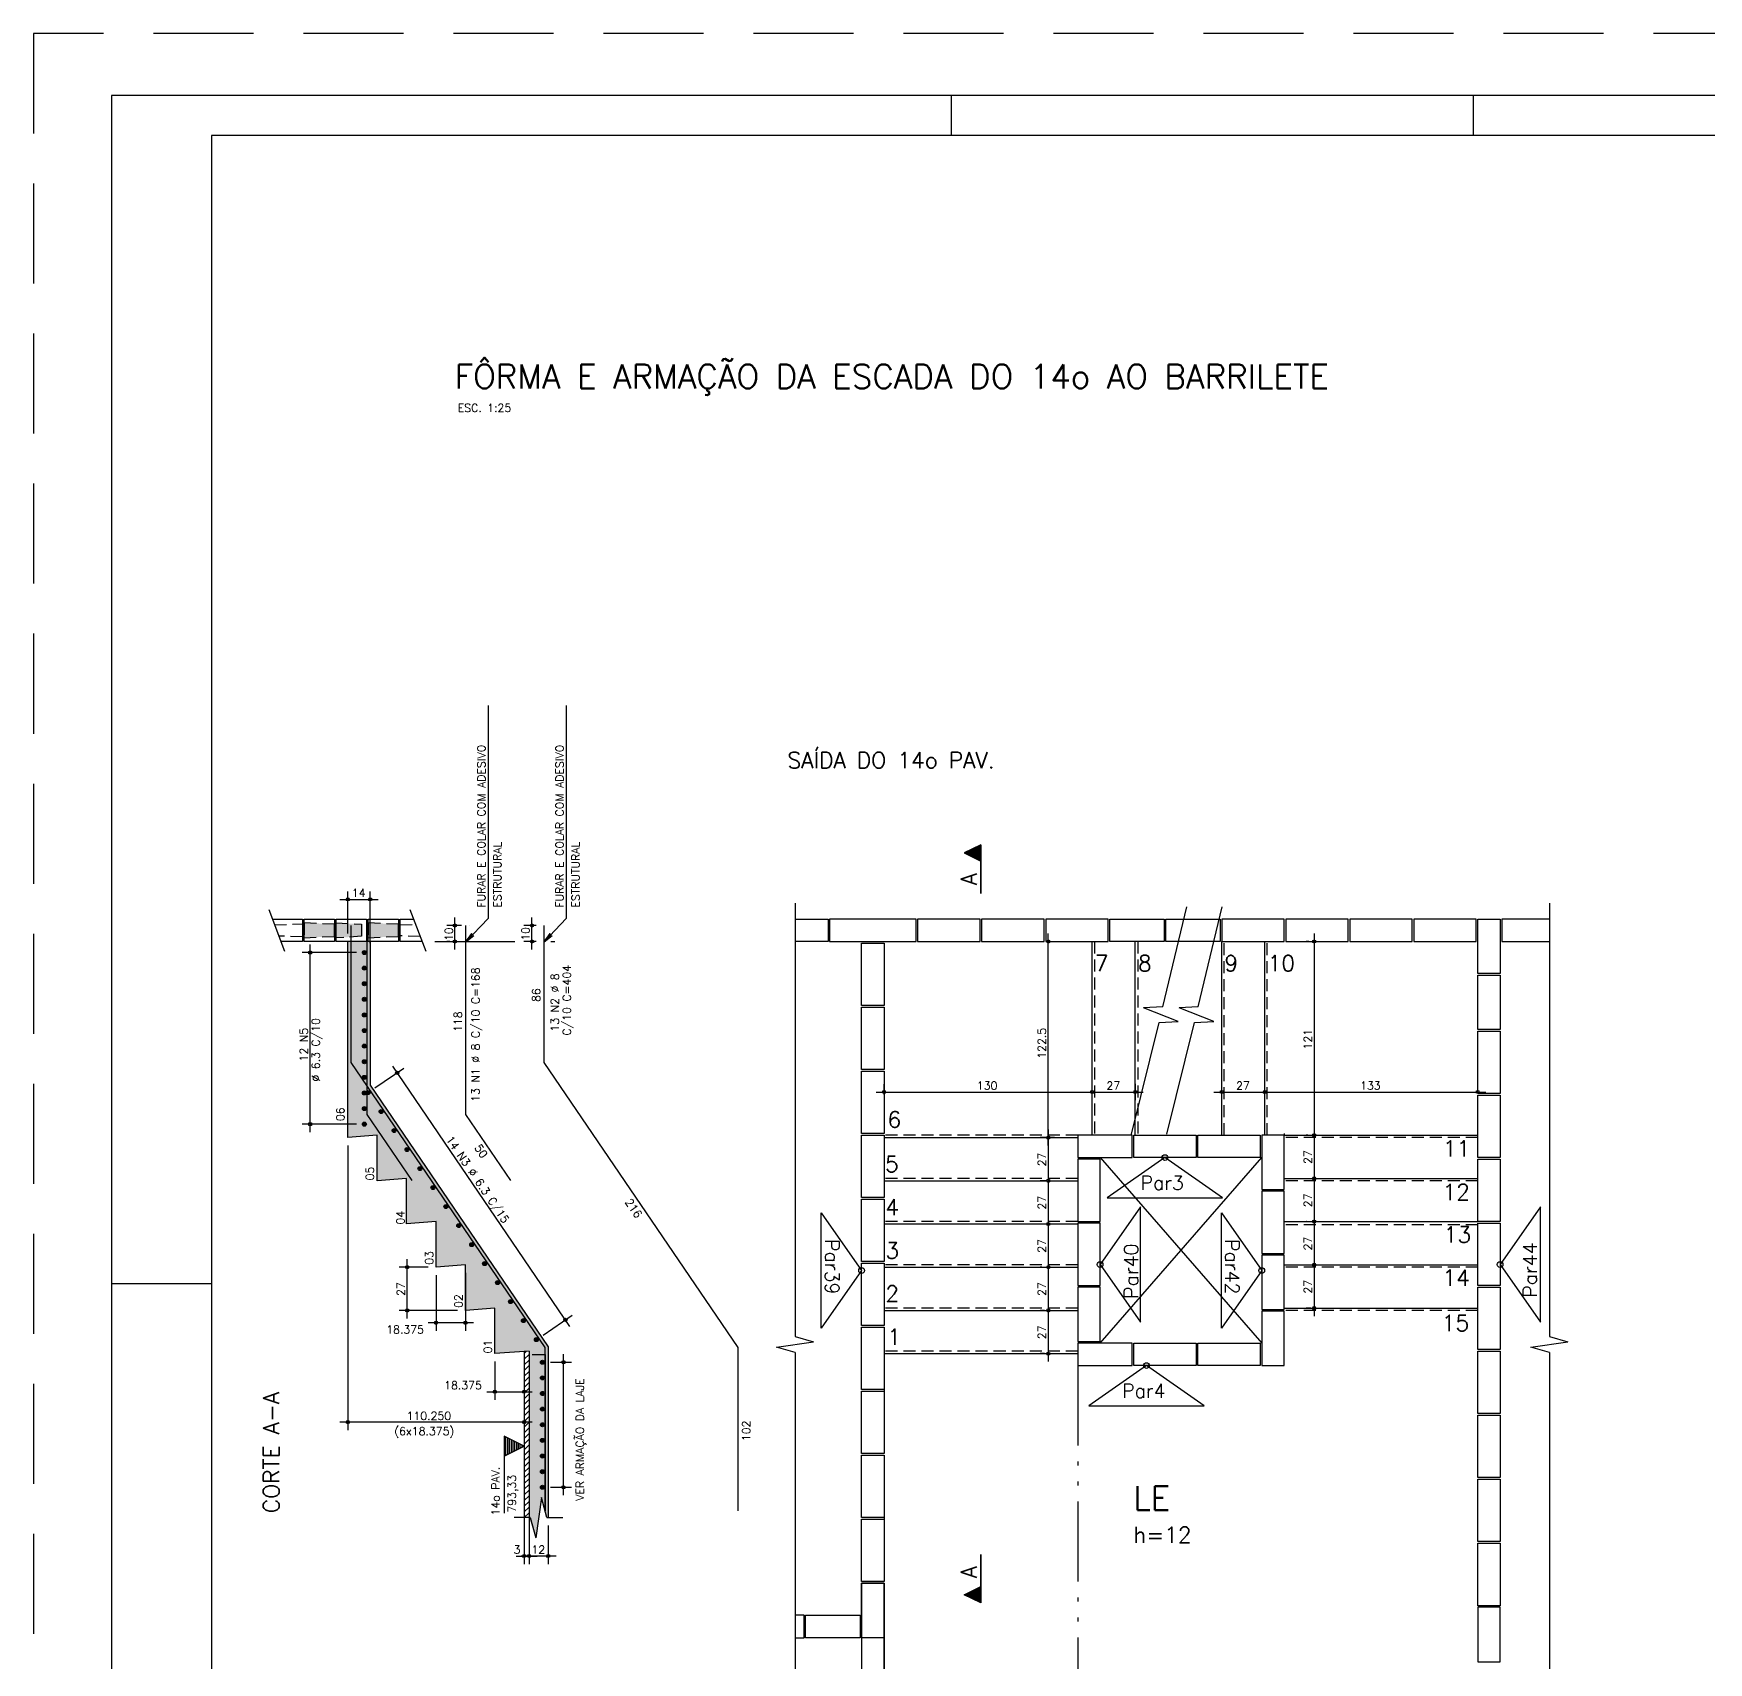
# Model space of a CAD drawing. Extents: x -2.3 to 85.7, y -1.5 to 60.9.
# Drawn here: x -2.3 to 39.58, y 20.23 to 60.95 of the extents above; entities that cross this region are included whole.
import ezdxf

# ---------------------------------------------------------------- set-up
doc = ezdxf.new("R2010")
doc.units = 0
doc.header["$MEASUREMENT"] = 0
for name, pattern in [('ESTILO_TQS_0001', [0.45, 0.3, -0.15]), ('ESTILO_TQS_0004', [3.3, 2, -0.4, 0.05, -0.4, 0.05, -0.4]), ('HIDDEN', [0.375, 0.25, -0.125])]:
    doc.linetypes.add(name, pattern=pattern)
doc.layers.get('0').update_dxf_attribs({"linetype": 'CONTINUOUS'})
doc.layers.get('Defpoints').update_dxf_attribs({"linetype": 'CONTINUOUS'})
for name, color, linetype in [('ARQ_FOLHA', 7, 'CONTINUOUS'), ('PENA_01', 1, 'CONTINUOUS'), ('PENA_02', 2, 'CONTINUOUS'), ('PENA_03', 3, 'CONTINUOUS'), ('PENA_04', 4, 'CONTINUOUS'), ('PENA_05', 5, 'CONTINUOUS'), ('PENA_06', 6, 'CONTINUOUS'), ('PENA_10', 253, 'CONTINUOUS'), ('PENA_11', 252, 'CONTINUOUS')]:
    doc.layers.add(name, color=color, linetype=linetype)
doc.styles.get("Standard").update_dxf_attribs({"font": 'ROMANS.SHX'})

# ---------------------------------------------------------------- blocks, each defined once
blk = doc.blocks.new('FOLHA A1 - 841 X 594')
at = {"layer": 'ARQ_FOLHA', "color": 1}
for p, q in [((-631, 584), (-631, 594)), ((-500.5, 584), (-500.5, 594)), ((-816, 297), (-841, 297))]:
    blk.add_line(p, q, dxfattribs=at)
for points in [[(-841, 0), (0, 0), (0, 594), (-841, 594)], [(-816, 10), (-10, 10), (-10, 584), (-816, 584)]]:
    blk.add_lwpolyline(points, close=True, dxfattribs=at)
at = {"layer": 'Defpoints', "color": 8, "linetype": 'HIDDEN', "ltscale": 100}
blk.add_lwpolyline([(-860.5, 609.5), (-860.5, -15.5), (19.5, -15.5), (19.5, 609.5)], close=True, dxfattribs=at)
blk = doc.blocks.new('*U24')
blk.add_blockref('FOLHA A1 - 841 X 594', (0, 0))

msp = doc.modelspace()

# ---------------------------------------------------------------- linework, layer by layer
at = {"layer": 'PENA_01', "linetype": 'Continuous'}
for p, q in [((5.561, 38.455), (5.561, 39.509)), ((6.121, 38.217), (6.121, 39.509)), ((5.361, 39.309), (6.321, 39.309)), ((8.403, 38.655), (8.039, 38.655)), ((8.239, 38.055), (8.239, 38.855)), ((10.271, 38.655), (9.964, 38.655)), ((10.164, 38.055), (10.164, 38.855)), ((16.741, 38.815), (17.566, 38.815)), ((17.566, 38.815), (17.566, 38.255)), ((35.597, 38.815), (34.406, 38.815)), ((34.406, 38.815), (34.406, 38.255)), ((4.62, 33.49), (4.62, 38.18)), ((8.109, 38.255), (8.039, 38.255)), ((10.271, 38.255), (9.964, 38.255)), ((17.566, 38.255), (16.741, 38.255)), ((23.071, 33.155), (23.071, 38.455)), ((23.206, 38.255), (23.271, 38.255)), ((29.586, 38.255), (29.518, 38.255)), ((29.718, 38.455), (29.718, 33.215)), ((34.406, 38.255), (35.597, 38.255)), ((5.776, 37.98), (4.42, 37.98)), ((6.237, 34.594), (6.964, 35.088)), ((11.114, 28.634), (6.686, 35.141)), ((18.766, 34.493), (24.366, 34.493)), ((18.966, 34.435), (18.966, 34.693)), ((23.966, 34.493), (25.446, 34.493)), ((24.166, 34.384), (24.166, 34.693)), ((24.166, 34.384), (24.166, 34.693)), ((25.246, 34.699), (25.246, 34.293)), ((27.206, 34.493), (28.686, 34.493)), ((27.406, 34.277), (27.406, 34.693)), ((28.286, 34.493), (34.006, 34.493)), ((28.486, 34.537), (28.486, 34.693)), ((28.486, 34.3), (28.486, 34.693)), ((33.806, 34.615), (33.806, 34.693)), ((5.776, 33.69), (4.42, 33.69)), ((23.071, 33.555), (23.071, 32.075)), ((29.718, 33.615), (29.718, 32.135)), ((5.561, 33.155), (5.561, 26.044)), ((23.223, 33.355), (22.871, 33.355)), ((23.023, 33.355), (22.871, 33.355)), ((28.966, 33.455), (28.966, 33.415)), ((29.556, 33.415), (29.518, 33.415)), ((29.556, 33.415), (29.518, 33.415)), ((23.034, 32.275), (22.871, 32.275)), ((23.034, 32.275), (22.871, 32.275)), ((23.071, 32.475), (23.071, 30.995)), ((29.718, 32.535), (29.718, 31.055)), ((29.87, 32.335), (29.918, 32.335)), ((29.87, 32.335), (29.918, 32.335)), ((29.718, 31.455), (29.718, 29.975)), ((22.872, 31.195), (22.871, 31.195)), ((22.872, 31.195), (22.871, 31.195)), ((23.071, 31.395), (23.071, 29.915)), ((29.529, 31.255), (29.518, 31.255)), ((29.529, 31.255), (29.518, 31.255)), ((7.047, 28.835), (7.047, 30.315)), ((23.071, 30.315), (23.071, 28.835)), ((29.718, 30.375), (29.718, 28.895)), ((29.891, 30.175), (29.918, 30.175)), ((29.891, 30.175), (29.918, 30.175)), ((7.566, 30.115), (6.847, 30.115)), ((7.766, 29.915), (7.766, 28.526)), ((8.501, 29.975), (8.501, 28.526)), ((22.909, 30.115), (22.871, 30.115)), ((22.909, 30.115), (22.871, 30.115)), ((8.301, 29.035), (6.847, 29.035)), ((10.441, 28.417), (11.167, 28.912)), ((22.974, 29.035), (22.871, 29.035)), ((22.974, 29.035), (22.871, 29.035)), ((23.071, 29.235), (23.071, 27.755)), ((29.638, 29.095), (29.518, 29.095)), ((8.701, 28.726), (7.566, 28.726)), ((9.236, 27.755), (9.236, 26.803)), ((9.971, 27.815), (9.971, 26.803)), ((10.626, 27.739), (11.155, 27.739)), ((10.955, 24.413), (10.955, 27.939)), ((22.979, 27.955), (22.871, 27.955)), ((9.971, 27.505), (9.971, 26.044)), ((9.036, 27.003), (10.171, 27.003)), ((10.171, 26.244), (5.361, 26.244)), ((9.971, 26.322), (9.971, 22.695)), ((10.091, 26.322), (10.091, 22.695)), ((10.091, 26.217), (10.091, 22.695)), ((10.626, 24.613), (11.155, 24.613)), ((10.571, 23.655), (10.571, 22.695)), ((9.771, 22.895), (10.291, 22.895)), ((10.771, 22.895), (9.891, 22.895))]:
    msp.add_line(p, q, dxfattribs=at)
at = {"layer": 'PENA_01', "linetype": 'ESTILO_TQS_0004'}
for p, q in [((7.74, 38.255), (10.942, 38.255)), ((18.966, 28.015), (18.966, 14.687)), ((23.806, 27.656), (23.806, 14.687))]:
    msp.add_line(p, q, dxfattribs=at)
at = {"layer": 'PENA_01', "linetype": 'ESTILO_TQS_0001'}
for p, q in [((24.226, 38.255), (24.226, 33.415)), ((25.306, 38.255), (25.306, 33.415)), ((27.466, 33.415), (27.466, 38.255)), ((28.546, 33.415), (28.546, 38.255)), ((23.806, 33.415), (18.966, 33.415)), ((33.806, 33.355), (28.966, 33.355)), ((23.806, 32.335), (18.966, 32.335)), ((33.806, 32.275), (28.966, 32.275)), ((23.806, 31.255), (18.966, 31.255)), ((33.806, 31.176), (28.966, 31.176)), ((23.806, 30.175), (18.966, 30.175)), ((33.806, 30.115), (28.966, 30.115)), ((23.806, 29.095), (18.966, 29.095)), ((33.806, 29.035), (28.966, 29.035)), ((23.806, 28.015), (18.966, 28.015))]:
    msp.add_line(p, q, dxfattribs=at)
at = {"layer": 'PENA_01', "linetype": 'Continuous'}
for points in [[(3.677, 38.815), (4.427, 38.815)], [(4.427, 38.815), (4.427, 38.255), (3.888, 38.255)], [(4.467, 38.255), (4.467, 38.815), (5.227, 38.815), (5.227, 38.255), (4.467, 38.255)], [(5.267, 38.255), (5.267, 38.815), (6.027, 38.815), (6.027, 38.255), (5.267, 38.255)], [(6.067, 38.255), (6.067, 38.815), (6.827, 38.815), (6.827, 38.255), (6.067, 38.255)], [(7.416, 38.255), (6.867, 38.255), (6.867, 38.815), (7.206, 38.815)], [(19.766, 38.815), (17.606, 38.815), (17.606, 38.255), (19.766, 38.255), (19.766, 38.815)], [(19.806, 38.255), (21.366, 38.255), (21.366, 38.815), (19.806, 38.815), (19.806, 38.255)], [(21.406, 38.255), (22.966, 38.255), (22.966, 38.815), (21.406, 38.815), (21.406, 38.255)], [(23.006, 38.255), (24.566, 38.255), (24.566, 38.815), (23.006, 38.815), (23.006, 38.255)], [(25.966, 38.255), (24.606, 38.255), (24.606, 38.815), (25.966, 38.815), (25.966, 38.255)], [(27.366, 38.255), (26.006, 38.255), (26.006, 38.815), (27.366, 38.815), (27.366, 38.255)], [(27.406, 38.255), (28.966, 38.255), (28.966, 38.815), (27.406, 38.815), (27.406, 38.255)], [(29.006, 38.255), (30.566, 38.255), (30.566, 38.815), (29.006, 38.815), (29.006, 38.255)], [(30.606, 38.255), (32.166, 38.255), (32.166, 38.815), (30.606, 38.815), (30.606, 38.255)], [(32.206, 38.255), (33.766, 38.255), (33.766, 38.815), (32.206, 38.815), (32.206, 38.255)], [(34.366, 38.815), (34.366, 37.455), (33.806, 37.455), (33.806, 38.815), (34.366, 38.815)], [(18.406, 36.655), (18.406, 38.215), (18.966, 38.215), (18.966, 36.655), (18.406, 36.655)], [(34.366, 37.415), (34.366, 36.055), (33.806, 36.055), (33.806, 37.415), (34.366, 37.415)], [(18.406, 35.055), (18.406, 36.615), (18.966, 36.615), (18.966, 35.055), (18.406, 35.055)], [(33.806, 34.455), (33.806, 36.015), (34.366, 36.015), (34.366, 34.455), (33.806, 34.455)], [(18.406, 33.455), (18.406, 35.015), (18.966, 35.015), (18.966, 33.455), (18.406, 33.455)], [(33.806, 32.855), (33.806, 34.415), (34.366, 34.415), (34.366, 32.855), (33.806, 32.855)], [(18.406, 31.855), (18.406, 33.415), (18.966, 33.415), (18.966, 31.855), (18.406, 31.855)], [(23.806, 32.855), (25.166, 32.855), (25.166, 33.415), (23.806, 33.415), (23.806, 32.855)], [(25.206, 33.415), (26.766, 33.415), (26.766, 32.855), (25.206, 32.855), (25.206, 33.415)], [(26.806, 33.415), (28.366, 33.415), (28.366, 32.855), (26.806, 32.855), (26.806, 33.415)], [(28.406, 33.415), (28.406, 32.055), (28.966, 32.055), (28.966, 33.415), (28.406, 33.415)], [(24.366, 31.256), (24.366, 32.816), (23.806, 32.816), (23.806, 31.256), (24.366, 31.256)], [(24.366, 32.855), (28.406, 28.216)], [(24.366, 28.216), (28.406, 32.855)], [(33.806, 31.255), (33.806, 32.815), (34.366, 32.815), (34.366, 31.255), (33.806, 31.255)], [(28.966, 30.456), (28.966, 32.016), (28.406, 32.016), (28.406, 30.456), (28.966, 30.456)], [(18.406, 30.255), (18.406, 31.815), (18.966, 31.815), (18.966, 30.255), (18.406, 30.255)], [(24.366, 29.656), (24.366, 31.216), (23.806, 31.216), (23.806, 29.656), (24.366, 29.656)], [(33.806, 29.655), (33.806, 31.215), (34.366, 31.215), (34.366, 29.655), (33.806, 29.655)], [(18.406, 28.655), (18.406, 30.215), (18.966, 30.215), (18.966, 28.655), (18.406, 28.655)], [(28.966, 29.056), (28.966, 30.416), (28.406, 30.416), (28.406, 29.056), (28.966, 29.056)], [(23.806, 29.616), (23.806, 28.256), (24.366, 28.256), (24.366, 29.616), (23.806, 29.616)], [(33.806, 28.055), (33.806, 29.615), (34.366, 29.615), (34.366, 28.055), (33.806, 28.055)], [(28.966, 27.656), (28.966, 29.016), (28.406, 29.016), (28.406, 27.656), (28.966, 27.656)], [(18.406, 27.055), (18.406, 28.615), (18.966, 28.615), (18.966, 27.055), (18.406, 27.055)], [(23.806, 27.656), (25.166, 27.656), (25.166, 28.216), (23.806, 28.216), (23.806, 27.656)], [(25.206, 28.216), (26.766, 28.216), (26.766, 27.656), (25.206, 27.656), (25.206, 28.216)], [(26.806, 28.216), (28.366, 28.216), (28.366, 27.656), (26.806, 27.656), (26.806, 28.216)], [(33.806, 26.455), (33.806, 28.015), (34.366, 28.015), (34.366, 26.455), (33.806, 26.455)], [(18.406, 25.455), (18.406, 27.015), (18.966, 27.015), (18.966, 25.455), (18.406, 25.455)], [(33.806, 24.855), (33.806, 26.415), (34.366, 26.415), (34.366, 24.855), (33.806, 24.855)], [(18.406, 23.855), (18.406, 25.415), (18.966, 25.415), (18.966, 23.855), (18.406, 23.855)], [(33.806, 23.255), (33.806, 24.815), (34.366, 24.815), (34.366, 23.255), (33.806, 23.255)], [(18.406, 22.255), (18.406, 23.815), (18.966, 23.815), (18.966, 22.255), (18.406, 22.255)], [(33.806, 21.655), (33.806, 23.215), (34.366, 23.215), (34.366, 21.655), (33.806, 21.655)], [(18.406, 20.855), (18.406, 22.215), (18.966, 22.215), (18.966, 20.855), (18.406, 20.855)], [(18.966, 20.055), (18.966, 22.215), (18.406, 22.215), (18.406, 20.055), (18.966, 20.055)], [(16.741, 20.855), (16.966, 20.855), (16.966, 21.415)], [(16.966, 21.415), (16.741, 21.415)], [(17.006, 21.415), (18.366, 21.415), (18.366, 20.855), (17.006, 20.855), (17.006, 21.415)], [(34.366, 20.255), (34.366, 21.615), (33.806, 21.615), (33.806, 20.255), (34.366, 20.255)]]:
    msp.add_lwpolyline(points, dxfattribs=at)
at = {"layer": 'PENA_02', "linetype": 'Continuous'}
for p, q in [((3.586, 39.058), (3.979, 38.011)), ((7.114, 39.058), (7.508, 38.011)), ((25.935, 36.622), (26.535, 39.124)), ((26.82, 36.622), (27.42, 39.124)), ((25.153, 33.442), (25.842, 36.233)), ((26.038, 33.442), (26.727, 36.233)), ((9.971, 27.958), (10.028, 28.015)), ((9.971, 27.816), (10.091, 27.936)), ((9.971, 27.675), (10.091, 27.795)), ((9.971, 27.534), (10.091, 27.654)), ((9.971, 27.392), (10.091, 27.512)), ((9.971, 27.251), (10.091, 27.371)), ((9.971, 27.109), (10.091, 27.229)), ((9.971, 26.968), (10.091, 27.088)), ((9.971, 26.826), (10.091, 26.946)), ((9.971, 26.685), (10.091, 26.805)), ((9.971, 26.544), (10.091, 26.664)), ((9.971, 26.402), (10.091, 26.522)), ((9.971, 26.261), (10.091, 26.381)), ((9.971, 26.119), (10.091, 26.239)), ((9.971, 25.978), (10.091, 26.098)), ((9.971, 25.836), (10.091, 25.956)), ((9.971, 25.695), (10.091, 25.815)), ((9.971, 25.554), (10.091, 25.674)), ((9.971, 25.412), (10.091, 25.532)), ((9.971, 25.271), (10.091, 25.391)), ((9.971, 25.129), (10.091, 25.249)), ((9.971, 24.988), (10.091, 25.108)), ((9.971, 24.847), (10.091, 24.967)), ((9.971, 24.705), (10.091, 24.825)), ((9.971, 24.564), (10.091, 24.684)), ((9.971, 24.422), (10.091, 24.542)), ((9.971, 24.281), (10.091, 24.401)), ((9.971, 24.139), (10.091, 24.259)), ((9.971, 23.998), (10.091, 24.118)), ((9.971, 23.857), (10.091, 23.977))]:
    msp.add_line(p, q, dxfattribs=at)
at = {"layer": 'PENA_02', "linetype": 'ESTILO_TQS_0001'}
for points in [[(3.729, 38.676), (4.427, 38.695)], [(4.427, 38.695), (4.427, 38.375), (3.837, 38.39)], [(5.227, 38.385), (5.227, 38.685), (4.467, 38.725), (4.467, 38.345), (5.227, 38.385)], [(5.907, 38.685), (5.907, 38.385), (5.267, 38.345), (5.267, 38.725), (5.907, 38.685)], [(6.827, 38.385), (6.827, 38.685), (6.067, 38.725), (6.067, 38.345), (6.827, 38.385)], [(7.369, 38.382), (6.867, 38.395), (6.867, 38.675), (7.254, 38.685)]]:
    msp.add_lwpolyline(points, dxfattribs=at)
at = {"layer": 'PENA_02', "linetype": 'Continuous'}
for points in [[(24.166, 33.415), (24.166, 38.255)], [(25.246, 33.415), (25.246, 38.255)], [(27.406, 33.415), (27.406, 38.255)], [(28.486, 33.415), (28.486, 38.255)], [(18.966, 33.355), (23.806, 33.355)], [(28.966, 33.415), (33.806, 33.415)], [(18.966, 32.275), (23.806, 32.275)], [(18.966, 32.275), (23.806, 32.275)], [(28.966, 32.335), (33.806, 32.335)], [(18.966, 31.195), (23.806, 31.195)], [(18.966, 31.195), (23.806, 31.195)], [(28.966, 31.255), (33.806, 31.255)], [(28.966, 30.175), (33.806, 30.175)], [(18.966, 30.115), (23.806, 30.115)], [(18.966, 30.115), (23.806, 30.115)], [(18.966, 29.035), (23.806, 29.035)], [(18.966, 29.035), (23.806, 29.035)], [(28.966, 29.095), (33.806, 29.095)], [(18.966, 27.955), (23.806, 27.955)]]:
    msp.add_lwpolyline(points, dxfattribs=at)
for centre, radius in [((5.561, 39.309), 0.04), ((5.561, 39.309), 0.02), ((6.121, 39.309), 0.04), ((6.121, 39.309), 0.02), ((8.239, 38.655), 0.04), ((8.239, 38.655), 0.02), ((10.164, 38.655), 0.04), ((10.164, 38.655), 0.02), ((8.239, 38.255), 0.04), ((8.239, 38.255), 0.02), ((10.164, 38.255), 0.04), ((10.164, 38.255), 0.02), ((23.071, 38.255), 0.04), ((23.071, 38.255), 0.02), ((29.718, 38.255), 0.04), ((29.718, 38.255), 0.02), ((4.62, 37.98), 0.0416), ((4.62, 37.98), 0.0208), ((6.799, 34.976), 0.0416), ((6.799, 34.976), 0.0208), ((18.966, 34.493), 0.04), ((18.966, 34.493), 0.02), ((24.166, 34.493), 0.04), ((24.166, 34.493), 0.04), ((24.166, 34.493), 0.02), ((24.166, 34.493), 0.02), ((25.246, 34.493), 0.04), ((25.246, 34.493), 0.02), ((27.406, 34.493), 0.04), ((27.406, 34.493), 0.02), ((28.486, 34.493), 0.04), ((28.486, 34.493), 0.04), ((28.486, 34.493), 0.02), ((28.486, 34.493), 0.02), ((33.806, 34.493), 0.04), ((33.806, 34.493), 0.02), ((4.62, 33.69), 0.0416), ((4.62, 33.69), 0.0208), ((23.071, 33.355), 0.04), ((23.071, 33.355), 0.04), ((23.071, 33.355), 0.02), ((23.071, 33.355), 0.02), ((29.718, 33.415), 0.04), ((29.718, 33.415), 0.04), ((29.718, 33.415), 0.02), ((29.718, 33.415), 0.02), ((23.071, 32.275), 0.04), ((23.071, 32.275), 0.04), ((23.071, 32.275), 0.02), ((23.071, 32.275), 0.02), ((29.718, 32.335), 0.04), ((29.718, 32.335), 0.04), ((29.718, 32.335), 0.02), ((29.718, 32.335), 0.02), ((23.071, 31.195), 0.04), ((23.071, 31.195), 0.04), ((23.071, 31.195), 0.02), ((23.071, 31.195), 0.02), ((29.718, 31.255), 0.04), ((29.718, 31.255), 0.04), ((29.718, 31.255), 0.02), ((29.718, 31.255), 0.02), ((7.047, 30.115), 0.04), ((23.071, 30.115), 0.04), ((23.071, 30.115), 0.04), ((29.718, 30.175), 0.04), ((29.718, 30.175), 0.04), ((29.718, 30.175), 0.02), ((29.718, 30.175), 0.02), ((7.047, 30.115), 0.02), ((23.071, 30.115), 0.02), ((23.071, 30.115), 0.02), ((7.047, 29.035), 0.04), ((7.047, 29.035), 0.02), ((23.071, 29.035), 0.04), ((23.071, 29.035), 0.04), ((23.071, 29.035), 0.02), ((23.071, 29.035), 0.02), ((29.718, 29.095), 0.04), ((29.718, 29.095), 0.02), ((7.766, 28.726), 0.04), ((7.766, 28.726), 0.02), ((8.501, 28.726), 0.04), ((8.501, 28.726), 0.02), ((11.002, 28.799), 0.0416), ((11.002, 28.799), 0.0208), ((10.955, 27.739), 0.04), ((10.955, 27.739), 0.02), ((23.071, 27.955), 0.04), ((23.071, 27.955), 0.02), ((9.236, 27.003), 0.04), ((9.236, 27.003), 0.02), ((9.971, 27.003), 0.04), ((9.971, 27.003), 0.02), ((5.561, 26.244), 0.04), ((5.561, 26.244), 0.02), ((9.971, 26.244), 0.04), ((9.971, 26.244), 0.02), ((10.955, 24.613), 0.04), ((10.955, 24.613), 0.02), ((9.971, 22.895), 0.04), ((9.971, 22.895), 0.02), ((10.091, 22.895), 0.04), ((10.091, 22.895), 0.04), ((10.091, 22.895), 0.02), ((10.091, 22.895), 0.02), ((10.571, 22.895), 0.04), ((10.571, 22.895), 0.02)]:
    msp.add_circle(centre, radius, dxfattribs=at)
at = {"layer": 'PENA_03', "linetype": 'Continuous'}
for p, q in [((16.741, 39.215), (16.741, 28.382)), ((35.597, 39.215), (35.597, 28.382)), ((8.603, 38.655), (8.603, 38.655)), ((10.471, 38.655), (10.471, 38.655)), ((5.561, 33.355), (5.561, 38.255)), ((5.561, 33.355), (5.561, 38.255)), ((6.121, 38.255), (5.561, 38.255)), ((5.561, 38.255), (5.561, 38.255)), ((6.121, 38.255), (6.121, 34.667)), ((8.309, 38.255), (8.309, 38.255)), ((10.471, 38.255), (10.471, 38.255)), ((23.006, 38.255), (23.006, 38.255)), ((29.786, 38.255), (29.786, 38.255)), ((5.976, 37.98), (5.976, 37.98)), ((6.121, 38.017), (6.121, 38.017)), ((25.935, 36.622), (25.455, 36.6)), ((26.322, 36.255), (25.455, 36.6)), ((26.82, 36.622), (26.34, 36.6)), ((27.207, 36.255), (26.34, 36.6)), ((25.842, 36.233), (26.322, 36.255)), ((26.727, 36.233), (27.207, 36.255)), ((25.246, 34.899), (25.246, 34.899)), ((6.072, 34.481), (6.072, 34.481)), ((6.121, 34.667), (10.571, 28.128)), ((28.486, 34.337), (28.486, 34.337)), ((33.806, 34.415), (33.806, 34.415)), ((18.966, 34.235), (18.966, 34.235)), ((24.166, 34.184), (24.166, 34.184)), ((24.166, 34.184), (24.166, 34.184)), ((27.406, 34.077), (27.406, 34.077)), ((28.486, 34.1), (28.486, 34.1)), ((5.976, 33.69), (5.976, 33.69)), ((6.296, 33.415), (5.561, 33.355)), ((5.561, 33.355), (5.561, 33.355)), ((6.296, 32.275), (6.296, 33.415)), ((23.223, 33.355), (23.223, 33.355)), ((23.423, 33.355), (23.423, 33.355)), ((29.756, 33.415), (29.756, 33.415)), ((29.756, 33.415), (29.756, 33.415)), ((7.031, 32.335), (6.296, 32.275)), ((7.031, 31.195), (7.031, 32.335)), ((23.234, 32.275), (23.234, 32.275)), ((23.234, 32.275), (23.234, 32.275)), ((29.67, 32.335), (29.67, 32.335)), ((29.67, 32.335), (29.67, 32.335)), ((7.766, 31.255), (7.031, 31.195)), ((7.766, 30.115), (7.766, 31.255)), ((23.072, 31.195), (23.072, 31.195)), ((23.072, 31.195), (23.072, 31.195)), ((29.729, 31.255), (29.729, 31.255)), ((29.729, 31.255), (29.729, 31.255)), ((8.501, 30.175), (7.766, 30.115)), ((8.501, 29.035), (8.501, 30.175)), ((8.501, 30.175), (8.501, 30.175)), ((29.691, 30.175), (29.691, 30.175)), ((29.691, 30.175), (29.691, 30.175)), ((7.766, 30.115), (7.766, 30.115)), ((7.766, 30.115), (7.766, 30.115)), ((23.109, 30.115), (23.109, 30.115)), ((23.109, 30.115), (23.109, 30.115)), ((9.236, 29.095), (8.501, 29.035)), ((8.501, 29.035), (8.501, 29.035)), ((9.236, 27.955), (9.236, 29.095)), ((23.174, 29.035), (23.174, 29.035)), ((23.174, 29.035), (23.174, 29.035)), ((29.838, 29.095), (29.838, 29.095)), ((10.275, 28.305), (10.275, 28.305)), ((10.571, 28.128), (10.571, 23.855)), ((16.28, 28.115), (17.203, 28.248)), ((16.741, 27.982), (16.28, 28.115)), ((16.741, 28.382), (17.203, 28.248)), ((35.135, 28.115), (36.059, 28.248)), ((35.597, 27.982), (35.135, 28.115)), ((35.597, 28.382), (36.059, 28.248)), ((10.091, 28.015), (9.236, 27.955)), ((9.236, 27.955), (9.236, 27.955)), ((9.971, 28.015), (9.971, 23.855)), ((9.971, 28.015), (9.971, 28.015)), ((9.971, 27.705), (9.971, 27.705)), ((10.091, 28.015), (10.091, 23.855)), ((10.426, 27.739), (10.426, 27.739)), ((16.741, 27.982), (16.741, 17.288)), ((23.179, 27.955), (23.179, 27.955)), ((35.597, 27.982), (35.597, 17.288)), ((9.971, 26.522), (9.971, 26.522)), ((10.091, 26.522), (10.091, 26.522)), ((10.091, 26.417), (10.091, 26.417)), ((9.471, 25.89), (9.471, 23.97)), ((9.971, 25.64), (9.471, 25.89)), ((9.971, 25.64), (9.471, 25.39)), ((9.515, 25.412), (9.515, 25.867)), ((9.56, 25.434), (9.56, 25.845)), ((9.604, 25.456), (9.604, 25.823)), ((9.649, 25.479), (9.649, 25.8)), ((9.694, 25.501), (9.694, 25.778)), ((9.738, 25.523), (9.738, 25.756)), ((9.783, 25.546), (9.783, 25.734)), ((9.827, 25.568), (9.827, 25.711)), ((9.872, 25.59), (9.872, 25.689)), ((9.917, 25.613), (9.917, 25.667)), ((10.4, 24.358), (10.261, 23.352)), ((10.538, 23.855), (10.4, 24.358)), ((10.426, 24.613), (10.426, 24.613)), ((10.123, 23.855), (9.723, 23.855)), ((10.123, 23.855), (10.261, 23.352)), ((10.538, 23.855), (10.938, 23.855)), ((10.571, 23.855), (10.571, 23.855))]:
    msp.add_line(p, q, dxfattribs=at)
for points in [[(9.066, 44.157), (9.066, 38.831), (8.514, 38.251), (8.661, 38.453), (8.514, 38.251), (8.709, 38.408)], [(11.023, 44.157), (11.023, 38.831), (10.471, 38.251), (10.618, 38.453), (10.471, 38.251), (10.666, 38.408)], [(21.385, 40.672), (20.976, 40.468), (21.385, 40.263), (21.385, 40.672)], [(27.426, 31.847), (25.986, 32.855), (24.546, 31.847), (27.426, 31.847)], [(17.398, 31.47), (18.406, 30.03), (17.398, 28.59), (17.398, 31.47)], [(25.374, 31.621), (24.366, 30.181), (25.374, 28.741), (25.374, 31.621)], [(27.398, 31.47), (28.406, 30.03), (27.398, 28.59), (27.398, 31.47)], [(35.374, 31.621), (34.366, 30.181), (35.374, 28.741), (35.374, 31.621)], [(26.966, 26.648), (25.526, 27.656), (24.086, 26.648), (26.966, 26.648)], [(9.471, 25.39), (9.971, 25.64), (9.471, 25.89), (9.471, 25.39)], [(21.385, 21.724), (20.976, 21.929), (21.385, 22.134), (21.385, 21.724)]]:
    msp.add_lwpolyline(points, dxfattribs=at)
for centre, radius in [((5.976, 37.98), 0.05), ((5.976, 37.59), 0.05), ((5.976, 37.2), 0.05), ((5.976, 36.81), 0.05), ((5.976, 36.42), 0.05), ((5.976, 36.03), 0.05), ((5.976, 35.64), 0.05), ((5.976, 35.25), 0.05), ((5.976, 34.86), 0.05), ((5.976, 34.47), 0.05), ((6.072, 34.481), 0.05), ((5.976, 34.08), 0.05), ((6.395, 34.006), 0.05), ((5.976, 33.69), 0.05), ((6.719, 33.531), 0.05), ((7.042, 33.056), 0.05), ((25.986, 32.855), 0.072), ((7.365, 32.581), 0.05), ((7.689, 32.106), 0.05), ((8.012, 31.63), 0.05), ((8.335, 31.155), 0.05), ((8.659, 30.68), 0.05), ((8.982, 30.205), 0.05), ((24.366, 30.181), 0.072), ((34.366, 30.181), 0.072), ((9.305, 29.73), 0.05), ((18.406, 30.03), 0.072), ((28.406, 30.03), 0.072), ((9.629, 29.255), 0.05), ((9.952, 28.78), 0.05), ((10.275, 28.305), 0.05), ((10.426, 27.739), 0.05), ((25.526, 27.656), 0.072), ((10.426, 27.349), 0.05), ((10.426, 26.958), 0.05), ((10.426, 26.567), 0.05), ((10.426, 26.176), 0.05), ((10.426, 25.786), 0.05), ((10.426, 25.395), 0.05), ((10.426, 25.004), 0.05), ((10.426, 24.613), 0.05)]:
    msp.add_circle(centre, radius, dxfattribs=at)
for points in [[(6.026, 37.98), (5.951, 38.023), (5.929, 37.997)], [(6.026, 37.98), (5.929, 37.997), (5.929, 37.963)], [(6.026, 37.98), (5.929, 37.963), (5.951, 37.936)], [(6.026, 37.98), (5.984, 38.029), (5.951, 38.023)], [(6.026, 37.98), (5.951, 37.936), (5.984, 37.93)], [(6.026, 37.98), (6.014, 38.012), (5.984, 38.029)], [(6.026, 37.98), (5.984, 37.93), (6.014, 37.948)], [(6.026, 37.98), (6.014, 37.948), (6.026, 37.98)], [(6.026, 37.59), (5.951, 37.633), (5.929, 37.607)], [(6.026, 37.59), (5.929, 37.607), (5.929, 37.573)], [(6.026, 37.59), (5.929, 37.573), (5.951, 37.546)], [(6.026, 37.59), (5.984, 37.639), (5.951, 37.633)], [(6.026, 37.59), (5.951, 37.546), (5.984, 37.54)], [(6.026, 37.59), (6.014, 37.622), (5.984, 37.639)], [(6.026, 37.59), (5.984, 37.54), (6.014, 37.558)], [(6.026, 37.59), (6.014, 37.558), (6.026, 37.59)], [(6.026, 37.2), (5.951, 37.243), (5.929, 37.217)], [(6.026, 37.2), (5.929, 37.217), (5.929, 37.183)], [(6.026, 37.2), (5.929, 37.183), (5.951, 37.156)], [(6.026, 36.81), (5.951, 36.853), (5.929, 36.827)], [(6.026, 37.2), (5.984, 37.249), (5.951, 37.243)], [(6.026, 37.2), (5.951, 37.156), (5.984, 37.15)], [(6.026, 36.81), (5.984, 36.859), (5.951, 36.853)], [(6.026, 37.2), (6.014, 37.232), (5.984, 37.249)], [(6.026, 37.2), (5.984, 37.15), (6.014, 37.168)], [(6.026, 36.81), (6.014, 36.842), (5.984, 36.859)], [(6.026, 37.2), (6.014, 37.168), (6.026, 37.2)], [(6.026, 36.81), (5.929, 36.827), (5.929, 36.793)], [(6.026, 36.81), (5.929, 36.793), (5.951, 36.766)], [(6.026, 36.42), (5.951, 36.463), (5.929, 36.437)], [(6.026, 36.42), (5.929, 36.437), (5.929, 36.403)], [(6.026, 36.81), (5.951, 36.766), (5.984, 36.76)], [(6.026, 36.42), (5.984, 36.469), (5.951, 36.463)], [(6.026, 36.81), (5.984, 36.76), (6.014, 36.778)], [(6.026, 36.42), (6.014, 36.452), (5.984, 36.469)], [(6.026, 36.81), (6.014, 36.778), (6.026, 36.81)], [(6.026, 36.42), (5.929, 36.403), (5.951, 36.376)], [(6.026, 36.03), (5.951, 36.073), (5.929, 36.047)], [(6.026, 36.03), (5.929, 36.047), (5.929, 36.013)], [(6.026, 36.03), (5.929, 36.013), (5.951, 35.986)], [(6.026, 36.42), (5.951, 36.376), (5.984, 36.37)], [(6.026, 36.03), (5.984, 36.079), (5.951, 36.073)], [(6.026, 36.03), (5.951, 35.986), (5.984, 35.98)], [(6.026, 36.42), (5.984, 36.37), (6.014, 36.388)], [(6.026, 36.03), (6.014, 36.062), (5.984, 36.079)], [(6.026, 36.03), (5.984, 35.98), (6.014, 35.998)], [(6.026, 36.42), (6.014, 36.388), (6.026, 36.42)], [(6.026, 36.03), (6.014, 35.998), (6.026, 36.03)], [(6.026, 35.64), (5.951, 35.683), (5.929, 35.657)], [(6.026, 35.64), (5.929, 35.657), (5.929, 35.623)], [(6.026, 35.64), (5.929, 35.623), (5.951, 35.596)], [(6.026, 35.64), (5.984, 35.689), (5.951, 35.683)], [(6.026, 35.64), (5.951, 35.596), (5.984, 35.59)], [(6.026, 35.64), (6.014, 35.672), (5.984, 35.689)], [(6.026, 35.64), (5.984, 35.59), (6.014, 35.608)], [(6.026, 35.64), (6.014, 35.608), (6.026, 35.64)], [(6.026, 35.25), (5.951, 35.293), (5.929, 35.267)], [(6.026, 35.25), (5.929, 35.267), (5.929, 35.233)], [(6.026, 35.25), (5.929, 35.233), (5.951, 35.206)], [(6.026, 35.25), (5.984, 35.299), (5.951, 35.293)], [(6.026, 35.25), (5.951, 35.206), (5.984, 35.2)], [(6.026, 35.25), (6.014, 35.282), (5.984, 35.299)], [(6.026, 35.25), (5.984, 35.2), (6.014, 35.218)], [(6.026, 35.25), (6.014, 35.218), (6.026, 35.25)], [(6.026, 34.86), (5.951, 34.903), (5.929, 34.877)], [(6.026, 34.86), (5.929, 34.877), (5.929, 34.843)], [(6.026, 34.86), (5.929, 34.843), (5.951, 34.816)], [(6.026, 34.86), (5.984, 34.909), (5.951, 34.903)], [(6.026, 34.86), (5.951, 34.816), (5.984, 34.81)], [(6.026, 34.86), (6.014, 34.892), (5.984, 34.909)], [(6.026, 34.86), (5.984, 34.81), (6.014, 34.828)], [(6.026, 34.86), (6.014, 34.828), (6.026, 34.86)], [(6.026, 34.47), (5.951, 34.513), (5.929, 34.487)], [(6.026, 34.47), (5.929, 34.487), (5.929, 34.453)], [(6.026, 34.47), (5.929, 34.453), (5.951, 34.426)], [(6.026, 34.47), (5.984, 34.519), (5.951, 34.513)], [(6.026, 34.47), (5.951, 34.426), (5.984, 34.42)], [(6.026, 34.47), (6.014, 34.502), (5.984, 34.519)], [(6.026, 34.47), (5.984, 34.42), (6.014, 34.438)], [(6.026, 34.47), (6.014, 34.438), (6.026, 34.47)], [(6.122, 34.481), (6.047, 34.524), (6.025, 34.498)], [(6.122, 34.481), (6.025, 34.498), (6.025, 34.464)], [(6.122, 34.481), (6.025, 34.464), (6.047, 34.438)], [(6.122, 34.481), (6.081, 34.53), (6.047, 34.524)], [(6.122, 34.481), (6.047, 34.438), (6.081, 34.432)], [(6.122, 34.481), (6.11, 34.513), (6.081, 34.53)], [(6.122, 34.481), (6.081, 34.432), (6.11, 34.449)], [(6.122, 34.481), (6.11, 34.449), (6.122, 34.481)], [(6.026, 34.08), (5.951, 34.123), (5.929, 34.097)], [(6.026, 34.08), (5.929, 34.097), (5.929, 34.063)], [(6.026, 34.08), (5.929, 34.063), (5.951, 34.036)], [(6.026, 34.08), (5.984, 34.129), (5.951, 34.123)], [(6.026, 34.08), (5.951, 34.036), (5.984, 34.03)], [(6.026, 34.08), (6.014, 34.112), (5.984, 34.129)], [(6.026, 34.08), (5.984, 34.03), (6.014, 34.048)], [(6.026, 34.08), (6.014, 34.048), (6.026, 34.08)], [(6.445, 34.006), (6.37, 34.049), (6.348, 34.023)], [(6.445, 34.006), (6.348, 34.023), (6.348, 33.989)], [(6.445, 34.006), (6.348, 33.989), (6.37, 33.963)], [(6.445, 34.006), (6.404, 34.055), (6.37, 34.049)], [(6.445, 34.006), (6.37, 33.963), (6.404, 33.957)], [(6.445, 34.006), (6.434, 34.038), (6.404, 34.055)], [(6.445, 34.006), (6.404, 33.957), (6.434, 33.974)], [(6.445, 34.006), (6.434, 33.974), (6.445, 34.006)], [(6.026, 33.69), (5.951, 33.733), (5.929, 33.707)], [(6.026, 33.69), (5.929, 33.707), (5.929, 33.673)], [(6.026, 33.69), (5.929, 33.673), (5.951, 33.646)], [(6.026, 33.69), (5.984, 33.739), (5.951, 33.733)], [(6.026, 33.69), (5.951, 33.646), (5.984, 33.64)], [(6.026, 33.69), (6.014, 33.722), (5.984, 33.739)], [(6.026, 33.69), (5.984, 33.64), (6.014, 33.658)], [(6.026, 33.69), (6.014, 33.658), (6.026, 33.69)], [(6.769, 33.531), (6.694, 33.574), (6.672, 33.548)], [(6.769, 33.531), (6.672, 33.548), (6.672, 33.514)], [(6.769, 33.531), (6.672, 33.514), (6.694, 33.488)], [(6.769, 33.531), (6.727, 33.58), (6.694, 33.574)], [(6.769, 33.531), (6.694, 33.488), (6.727, 33.482)], [(6.769, 33.531), (6.757, 33.563), (6.727, 33.58)], [(6.769, 33.531), (6.727, 33.482), (6.757, 33.499)], [(6.769, 33.531), (6.757, 33.499), (6.769, 33.531)], [(7.092, 33.056), (7.017, 33.099), (6.995, 33.073)], [(7.092, 33.056), (7.051, 33.105), (7.017, 33.099)], [(7.092, 33.056), (7.08, 33.088), (7.051, 33.105)], [(7.092, 33.056), (6.995, 33.073), (6.995, 33.039)], [(7.092, 33.056), (6.995, 33.039), (7.017, 33.012)], [(7.092, 33.056), (7.017, 33.012), (7.051, 33.007)], [(7.092, 33.056), (7.051, 33.007), (7.08, 33.024)], [(7.092, 33.056), (7.08, 33.024), (7.092, 33.056)], [(7.415, 32.581), (7.34, 32.624), (7.318, 32.598)], [(7.415, 32.581), (7.318, 32.598), (7.318, 32.564)], [(7.415, 32.581), (7.318, 32.564), (7.34, 32.537)], [(7.415, 32.581), (7.374, 32.63), (7.34, 32.624)], [(7.415, 32.581), (7.34, 32.537), (7.374, 32.531)], [(7.415, 32.581), (7.404, 32.613), (7.374, 32.63)], [(7.415, 32.581), (7.374, 32.531), (7.404, 32.549)], [(7.415, 32.581), (7.404, 32.549), (7.415, 32.581)], [(7.739, 32.106), (7.664, 32.149), (7.642, 32.123)], [(7.739, 32.106), (7.642, 32.123), (7.642, 32.088)], [(7.739, 32.106), (7.642, 32.088), (7.664, 32.062)], [(7.739, 32.106), (7.697, 32.155), (7.664, 32.149)], [(7.739, 32.106), (7.664, 32.062), (7.697, 32.056)], [(7.739, 32.106), (7.727, 32.138), (7.697, 32.155)], [(7.739, 32.106), (7.697, 32.056), (7.727, 32.073)], [(7.739, 32.106), (7.727, 32.073), (7.739, 32.106)], [(8.062, 31.63), (7.987, 31.674), (7.965, 31.648)], [(8.062, 31.63), (7.965, 31.648), (7.965, 31.613)], [(8.062, 31.63), (7.965, 31.613), (7.987, 31.587)], [(8.062, 31.63), (8.021, 31.68), (7.987, 31.674)], [(8.062, 31.63), (7.987, 31.587), (8.021, 31.581)], [(8.062, 31.63), (8.05, 31.663), (8.021, 31.68)], [(8.062, 31.63), (8.021, 31.581), (8.05, 31.598)], [(8.062, 31.63), (8.05, 31.598), (8.062, 31.63)], [(8.385, 31.155), (8.31, 31.199), (8.288, 31.172)], [(8.385, 31.155), (8.288, 31.172), (8.288, 31.138)], [(8.385, 31.155), (8.288, 31.138), (8.31, 31.112)], [(8.385, 31.155), (8.344, 31.205), (8.31, 31.199)], [(8.385, 31.155), (8.31, 31.112), (8.344, 31.106)], [(8.385, 31.155), (8.374, 31.188), (8.344, 31.205)], [(8.385, 31.155), (8.344, 31.106), (8.374, 31.123)], [(8.385, 31.155), (8.374, 31.123), (8.385, 31.155)], [(8.709, 30.68), (8.634, 30.724), (8.612, 30.697)], [(8.709, 30.68), (8.612, 30.697), (8.612, 30.663)], [(8.709, 30.68), (8.612, 30.663), (8.634, 30.637)], [(8.709, 30.68), (8.667, 30.73), (8.634, 30.724)], [(8.709, 30.68), (8.634, 30.637), (8.667, 30.631)], [(8.709, 30.68), (8.697, 30.712), (8.667, 30.73)], [(8.709, 30.68), (8.667, 30.631), (8.697, 30.648)], [(8.709, 30.68), (8.697, 30.648), (8.709, 30.68)], [(9.032, 30.205), (8.957, 30.248), (8.935, 30.222)], [(9.032, 30.205), (8.935, 30.222), (8.935, 30.188)], [(9.032, 30.205), (8.935, 30.188), (8.957, 30.162)], [(9.032, 30.205), (8.991, 30.254), (8.957, 30.248)], [(9.032, 30.205), (8.957, 30.162), (8.991, 30.156)], [(9.032, 30.205), (9.02, 30.237), (8.991, 30.254)], [(9.032, 30.205), (8.991, 30.156), (9.02, 30.173)], [(9.032, 30.205), (9.02, 30.173), (9.032, 30.205)], [(9.355, 29.73), (9.28, 29.773), (9.258, 29.747)], [(9.355, 29.73), (9.258, 29.747), (9.258, 29.713)], [(9.355, 29.73), (9.258, 29.713), (9.28, 29.687)], [(9.355, 29.73), (9.314, 29.779), (9.28, 29.773)], [(9.355, 29.73), (9.28, 29.687), (9.314, 29.681)], [(9.355, 29.73), (9.344, 29.762), (9.314, 29.779)], [(9.355, 29.73), (9.314, 29.681), (9.344, 29.698)], [(9.355, 29.73), (9.344, 29.698), (9.355, 29.73)], [(9.679, 29.255), (9.604, 29.298), (9.582, 29.272)], [(9.679, 29.255), (9.582, 29.272), (9.582, 29.238)], [(9.679, 29.255), (9.582, 29.238), (9.604, 29.212)], [(9.679, 29.255), (9.637, 29.304), (9.604, 29.298)], [(9.679, 29.255), (9.604, 29.212), (9.637, 29.206)], [(9.679, 29.255), (9.667, 29.287), (9.637, 29.304)], [(9.679, 29.255), (9.637, 29.206), (9.667, 29.223)], [(9.679, 29.255), (9.667, 29.223), (9.679, 29.255)], [(10.002, 28.78), (9.927, 28.823), (9.905, 28.797)], [(10.002, 28.78), (9.905, 28.797), (9.905, 28.763)], [(10.002, 28.78), (9.905, 28.763), (9.927, 28.737)], [(10.002, 28.78), (9.961, 28.829), (9.927, 28.823)], [(10.002, 28.78), (9.927, 28.737), (9.961, 28.731)], [(10.002, 28.78), (9.99, 28.812), (9.961, 28.829)], [(10.002, 28.78), (9.961, 28.731), (9.99, 28.748)], [(10.002, 28.78), (9.99, 28.748), (10.002, 28.78)], [(10.325, 28.305), (10.25, 28.348), (10.228, 28.322)], [(10.325, 28.305), (10.228, 28.322), (10.228, 28.288)], [(10.325, 28.305), (10.228, 28.288), (10.25, 28.261)], [(10.325, 28.305), (10.284, 28.354), (10.25, 28.348)], [(10.325, 28.305), (10.25, 28.261), (10.284, 28.256)], [(10.325, 28.305), (10.314, 28.337), (10.284, 28.354)], [(10.325, 28.305), (10.284, 28.256), (10.314, 28.273)], [(10.325, 28.305), (10.314, 28.273), (10.325, 28.305)], [(10.476, 27.739), (10.401, 27.783), (10.379, 27.756)], [(10.476, 27.739), (10.379, 27.756), (10.379, 27.722)], [(10.476, 27.739), (10.379, 27.722), (10.401, 27.696)], [(10.476, 27.739), (10.434, 27.789), (10.401, 27.783)], [(10.476, 27.739), (10.401, 27.696), (10.434, 27.69)], [(10.476, 27.739), (10.464, 27.771), (10.434, 27.789)], [(10.476, 27.739), (10.434, 27.69), (10.464, 27.707)], [(10.476, 27.739), (10.464, 27.707), (10.476, 27.739)], [(10.476, 27.349), (10.401, 27.392), (10.379, 27.366)], [(10.476, 27.349), (10.379, 27.366), (10.379, 27.332)], [(10.476, 27.349), (10.379, 27.332), (10.401, 27.305)], [(10.476, 27.349), (10.434, 27.398), (10.401, 27.392)], [(10.476, 27.349), (10.401, 27.305), (10.434, 27.299)], [(10.476, 27.349), (10.464, 27.381), (10.434, 27.398)], [(10.476, 27.349), (10.434, 27.299), (10.464, 27.316)], [(10.476, 27.349), (10.464, 27.316), (10.476, 27.349)], [(10.476, 26.958), (10.401, 27.001), (10.379, 26.975)], [(10.476, 26.958), (10.379, 26.975), (10.379, 26.941)], [(10.476, 26.958), (10.379, 26.941), (10.401, 26.915)], [(10.476, 26.958), (10.434, 27.007), (10.401, 27.001)], [(10.476, 26.958), (10.401, 26.915), (10.434, 26.909)], [(10.476, 26.958), (10.464, 26.99), (10.434, 27.007)], [(10.476, 26.958), (10.434, 26.909), (10.464, 26.926)], [(10.476, 26.958), (10.464, 26.926), (10.476, 26.958)], [(10.476, 26.567), (10.401, 26.61), (10.379, 26.584)], [(10.476, 26.567), (10.379, 26.584), (10.379, 26.55)], [(10.476, 26.567), (10.379, 26.55), (10.401, 26.524)], [(10.476, 26.567), (10.434, 26.616), (10.401, 26.61)], [(10.476, 26.567), (10.401, 26.524), (10.434, 26.518)], [(10.476, 26.567), (10.464, 26.599), (10.434, 26.616)], [(10.476, 26.567), (10.434, 26.518), (10.464, 26.535)], [(10.476, 26.567), (10.464, 26.535), (10.476, 26.567)], [(10.476, 26.176), (10.401, 26.22), (10.379, 26.193)], [(10.476, 26.176), (10.379, 26.193), (10.379, 26.159)], [(10.476, 26.176), (10.379, 26.159), (10.401, 26.133)], [(10.476, 26.176), (10.434, 26.226), (10.401, 26.22)], [(10.476, 26.176), (10.401, 26.133), (10.434, 26.127)], [(10.476, 26.176), (10.464, 26.209), (10.434, 26.226)], [(10.476, 26.176), (10.434, 26.127), (10.464, 26.144)], [(10.476, 26.176), (10.464, 26.144), (10.476, 26.176)], [(10.476, 25.786), (10.401, 25.829), (10.379, 25.803)], [(10.476, 25.786), (10.379, 25.803), (10.379, 25.769)], [(10.476, 25.786), (10.379, 25.769), (10.401, 25.742)], [(10.476, 25.786), (10.434, 25.835), (10.401, 25.829)], [(10.476, 25.786), (10.401, 25.742), (10.434, 25.736)], [(10.476, 25.786), (10.464, 25.818), (10.434, 25.835)], [(10.476, 25.786), (10.434, 25.736), (10.464, 25.753)], [(10.476, 25.786), (10.464, 25.753), (10.476, 25.786)], [(10.476, 25.395), (10.401, 25.438), (10.379, 25.412)], [(10.476, 25.395), (10.379, 25.412), (10.379, 25.378)], [(10.476, 25.395), (10.379, 25.378), (10.401, 25.352)], [(10.476, 25.395), (10.434, 25.444), (10.401, 25.438)], [(10.476, 25.395), (10.401, 25.352), (10.434, 25.346)], [(10.476, 25.395), (10.464, 25.427), (10.434, 25.444)], [(10.476, 25.395), (10.434, 25.346), (10.464, 25.363)], [(10.476, 25.395), (10.464, 25.363), (10.476, 25.395)], [(10.476, 25.004), (10.401, 25.047), (10.379, 25.021)], [(10.476, 25.004), (10.379, 25.021), (10.379, 24.987)], [(10.476, 25.004), (10.379, 24.987), (10.401, 24.961)], [(10.476, 25.004), (10.434, 25.053), (10.401, 25.047)], [(10.476, 25.004), (10.401, 24.961), (10.434, 24.955)], [(10.476, 25.004), (10.464, 25.036), (10.434, 25.053)], [(10.476, 25.004), (10.434, 24.955), (10.464, 24.972)], [(10.476, 25.004), (10.464, 24.972), (10.476, 25.004)], [(10.476, 24.613), (10.401, 24.657), (10.379, 24.63)], [(10.476, 24.613), (10.379, 24.63), (10.379, 24.596)], [(10.476, 24.613), (10.379, 24.596), (10.401, 24.57)], [(10.476, 24.613), (10.434, 24.663), (10.401, 24.657)], [(10.476, 24.613), (10.401, 24.57), (10.434, 24.564)], [(10.476, 24.613), (10.464, 24.646), (10.434, 24.663)], [(10.476, 24.613), (10.434, 24.564), (10.464, 24.581)], [(10.476, 24.613), (10.464, 24.581), (10.476, 24.613)]]:
    msp.add_solid(points, dxfattribs=at)
at = {"layer": 'PENA_04', "linetype": 'Continuous'}
for p, q in [((21.386, 40.675), (20.972, 40.468)), ((21.385, 40.672), (20.976, 40.468)), ((21.291, 40.625), (21.291, 40.31)), ((21.323, 40.641), (21.323, 40.294)), ((21.355, 40.657), (21.355, 40.278)), ((21.385, 40.672), (21.385, 39.459)), ((21.386, 39.459), (21.386, 40.675)), ((20.972, 40.468), (21.385, 40.261)), ((20.976, 40.468), (21.385, 40.263)), ((21.004, 40.482), (21.004, 40.454)), ((21.035, 40.497), (21.035, 40.438)), ((21.067, 40.513), (21.067, 40.422)), ((21.099, 40.529), (21.099, 40.406)), ((21.131, 40.545), (21.131, 40.39)), ((21.163, 40.561), (21.163, 40.374)), ((21.195, 40.577), (21.195, 40.358)), ((21.227, 40.593), (21.227, 40.342)), ((21.259, 40.609), (21.259, 40.326)), ((5.641, 35.23), (5.641, 38.655)), ((6.041, 33.932), (6.041, 38.655)), ((10.491, 28.104), (5.641, 35.23)), ((7.166, 32.278), (6.041, 33.932)), ((10.491, 24.027), (10.491, 28.104)), ((21.385, 21.724), (21.385, 22.938)), ((21.386, 22.938), (21.386, 21.722)), ((20.972, 21.929), (21.385, 22.136)), ((21.386, 21.722), (20.972, 21.929)), ((20.976, 21.929), (21.385, 22.134)), ((21.385, 21.724), (20.976, 21.929)), ((21.004, 21.915), (21.004, 21.943)), ((21.035, 21.899), (21.035, 21.959)), ((21.067, 21.883), (21.067, 21.975)), ((21.099, 21.867), (21.099, 21.991)), ((21.131, 21.851), (21.131, 22.007)), ((21.163, 21.835), (21.163, 22.023)), ((21.195, 21.819), (21.195, 22.039)), ((21.227, 21.803), (21.227, 22.055)), ((21.259, 21.787), (21.259, 22.071)), ((21.291, 21.771), (21.291, 22.087)), ((21.323, 21.756), (21.323, 22.103)), ((21.355, 21.74), (21.355, 22.119))]:
    msp.add_line(p, q, dxfattribs=at)
msp.add_lwpolyline([(10.171, 27.935), (10.491, 27.935), (10.491, 24.027)], dxfattribs=at)
at = {"layer": 'PENA_05', "linetype": 'Continuous'}
for p, q in [((8.514, 33.932), (8.514, 38.655)), ((10.471, 35.23), (10.471, 38.655)), ((15.321, 28.104), (10.471, 35.23)), ((9.64, 32.278), (8.514, 33.932)), ((15.321, 24.027), (15.321, 28.104))]:
    msp.add_line(p, q, dxfattribs=at)
at = {"layer": 'PENA_10', "linetype": 'Continuous'}
for points in [[(5.267, 38.725), (5.907, 38.685), (5.907, 38.385)], [(5.267, 38.725), (5.907, 38.385), (5.267, 38.345)], [(5.267, 38.725), (5.267, 38.345), (5.267, 38.725)], [(6.121, 38.255), (5.561, 33.355), (5.561, 38.255)], [(6.121, 34.667), (5.561, 33.355), (6.121, 38.255)], [(6.121, 34.667), (6.296, 33.415), (5.561, 33.355)], [(10.571, 28.128), (6.296, 33.415), (6.121, 34.667)], [(6.296, 32.275), (6.296, 33.415), (7.031, 32.335)], [(6.296, 33.415), (10.571, 28.128), (7.031, 32.335)], [(7.031, 32.335), (10.571, 28.128), (7.766, 31.255)], [(7.766, 31.255), (7.031, 31.195), (7.031, 32.335)], [(10.571, 28.128), (8.501, 30.175), (7.766, 31.255)], [(7.766, 31.255), (8.501, 30.175), (7.766, 30.115)], [(9.236, 29.095), (8.501, 30.175), (10.571, 28.128)], [(9.236, 29.095), (8.501, 29.035), (8.501, 30.175)], [(9.236, 27.955), (9.236, 29.095), (10.571, 28.128)], [(10.091, 28.015), (9.236, 27.955), (10.571, 28.128)], [(10.261, 23.352), (10.091, 23.855), (10.571, 28.128)], [(10.091, 23.855), (10.091, 28.015), (10.571, 28.128)], [(10.4, 24.358), (10.261, 23.352), (10.571, 28.128)], [(10.538, 23.855), (10.4, 24.358), (10.571, 28.128)], [(10.571, 23.855), (10.538, 23.855), (10.571, 28.128)]]:
    msp.add_solid(points, dxfattribs=at)
at = {"layer": 'PENA_11', "linetype": 'Continuous'}
for points in [[(5.227, 38.385), (5.227, 38.685), (4.467, 38.725)], [(5.227, 38.385), (4.467, 38.725), (4.467, 38.345)], [(5.907, 38.685), (5.267, 38.345), (5.267, 38.725)], [(5.907, 38.685), (5.267, 38.725), (5.907, 38.685)], [(5.907, 38.685), (5.907, 38.385), (5.267, 38.345)], [(6.827, 38.385), (6.827, 38.685), (6.067, 38.725)], [(6.827, 38.385), (6.067, 38.725), (6.067, 38.345)], [(5.227, 38.385), (4.467, 38.345), (5.227, 38.385)], [(6.827, 38.385), (6.067, 38.345), (6.827, 38.385)]]:
    msp.add_solid(points, dxfattribs=at)

# ---------------------------------------------------------------- block references
at = {"xscale": 0.09999999999999938, "yscale": 0.09999999999999938, "zscale": 0.09999999999999938}
msp.add_blockref('*U24', (83.754, 0), dxfattribs=at)

# ---------------------------------------------------------------- texts
at = {"layer": 'PENA_03', "linetype": 'Continuous'}
for s, height, p in [('ESC. 1:25', 0.2, (8.309, 51.493)), ('14', 0.2, (5.661, 39.369)), ('7', 0.4, (24.233, 37.511)), ('8', 0.4, (25.313, 37.511)), ('9', 0.4, (27.473, 37.511)), ('10', 0.4, (28.553, 37.511)), ('130', 0.2, (21.286, 34.553)), ('27', 0.2, (24.526, 34.553)), ('27', 0.2, (27.766, 34.553)), ('133', 0.2, (30.866, 34.553)), ('6', 0.4, (19.053, 33.606)), ('11', 0.4, (32.934, 32.881)), ('5', 0.4, (18.99, 32.494)), ('Par3', 0.3456, (25.378, 32.051)), ('12', 0.4, (32.926, 31.792)), ('4', 0.4, (18.999, 31.414)), ('13', 0.4, (32.956, 30.729)), ('3', 0.4, (18.999, 30.334)), ('14', 0.4, (32.926, 29.653)), ('2', 0.4, (18.999, 29.254)), ('15', 0.4, (32.908, 28.52)), ('18.375', 0.2, (6.522, 28.456)), ('1', 0.4, (19.05, 28.174)), ('18.375', 0.2, (7.969, 27.063)), ('Par4', 0.346, (24.917, 26.852)), ('110.250', 0.2, (7.03, 26.299)), ('(6x18.375)', 0.2, (6.723, 25.917)), ('LE', 0.6, (25.196, 24.039)), ('h=12', 0.4, (25.196, 23.223)), ('3', 0.2, (9.704, 22.955)), ('12', 0.2, (10.151, 22.955))]:
    msp.add_text(s, height=height, dxfattribs=at).set_placement(p)
for s, height, rotation, p in [('FURAR E COLAR COM ADESIVO', 0.2, 90, (8.999, 39.101)), ('FURAR E COLAR COM ADESIVO', 0.2, 90, (10.956, 39.101)), ('ESTRUTURAL', 0.2, 90, (9.399, 39.101)), ('ESTRUTURAL', 0.2, 90, (11.356, 39.101)), ('10', 0.2, 90, (8.188, 38.267)), ('10', 0.2, 90, (10.104, 38.275)), ('13 N1 %%c 8 C/10 C=168', 0.2, 90, (8.856, 34.247)), ('13 N2 %%c 8', 0.2, 90, (10.836, 36.003)), ('C/10 C=404', 0.2, 90, (11.136, 35.903)), ('86', 0.2, 90, (10.371, 36.743)), ('118', 0.2, 90, (8.414, 35.993)), ('12 N5', 0.2, 90, (4.56, 35.255)), ('%%c 6.3 C/10', 0.2, 90, (4.86, 34.755)), ('122.5', 0.2, 90, (23.011, 35.325)), ('121', 0.2, 90, (29.658, 35.555)), ('06', 0.2, 90, (5.475, 33.767)), ('14 N3 %%c 6.3 C/15', 0.2, 304.237, (8.005, 33.31)), ('50', 0.2, 304.2378, (8.716, 33.101)), ('27', 0.2, 90, (23.011, 32.635)), ('27', 0.2, 90, (29.658, 32.695)), ('05', 0.2, 90, (6.214, 32.284)), ('27', 0.2, 90, (23.011, 31.555)), ('27', 0.2, 90, (29.658, 31.615)), ('04', 0.2, 90, (6.977, 31.179)), ('216', 0.2, 304.2375, (12.479, 31.746)), ('Par39', 0.346, 270, (17.496, 30.814)), ('27', 0.2, 90, (23.011, 30.475)), ('Par40', 0.346, 90, (25.316, 29.326)), ('Par42', 0.346, 270, (27.496, 30.814)), ('27', 0.2, 90, (29.658, 30.535)), ('Par44', 0.346, 90, (35.287, 29.355)), ('03', 0.2, 90, (7.696, 30.176)), ('27', 0.2, 90, (29.658, 29.455)), ('27', 0.2, 90, (6.987, 29.395)), ('02', 0.2, 90, (8.431, 29.096)), ('27', 0.2, 90, (23.011, 29.395)), ('27', 0.2, 90, (23.011, 28.315)), ('01', 0.2, 90, (9.162, 27.96)), ('VER ARMAÇÃO DA LAJE', 0.2, 90, (11.463, 24.276)), ('102', 0.2, 90, (15.621, 25.766))]:
    msp.add_text(s, height=height, rotation=rotation, dxfattribs=at).set_placement(p)
at = {"layer": 'PENA_04', "linetype": 'Continuous'}
for s, height, p in [('A', 0.4, (21.286, 39.659)), ('14o PAV.', 0.2, (9.355, 23.909)), ('793,33', 0.2, (9.762, 23.981)), ('A', 0.4, (21.286, 22.338))]:
    msp.add_text(s, height=height, rotation=90, dxfattribs=at).set_placement(p)
at = {"layer": 'PENA_05', "linetype": 'Continuous'}
msp.add_text('SAÍDA DO 14o PAV.', height=0.4, dxfattribs=at).set_placement((16.554, 42.586))
msp.add_text('CORTE A-A', height=0.4, rotation=90, dxfattribs=at).set_placement((3.849, 23.965))
at = {"layer": 'PENA_06', "linetype": 'Continuous'}
msp.add_text('FÔRMA E ARMAÇÃO DA ESCADA DO 14o AO BARRILETE', height=0.6, dxfattribs=at).set_placement((8.232, 52.078))

doc.saveas('drawing.dxf')
